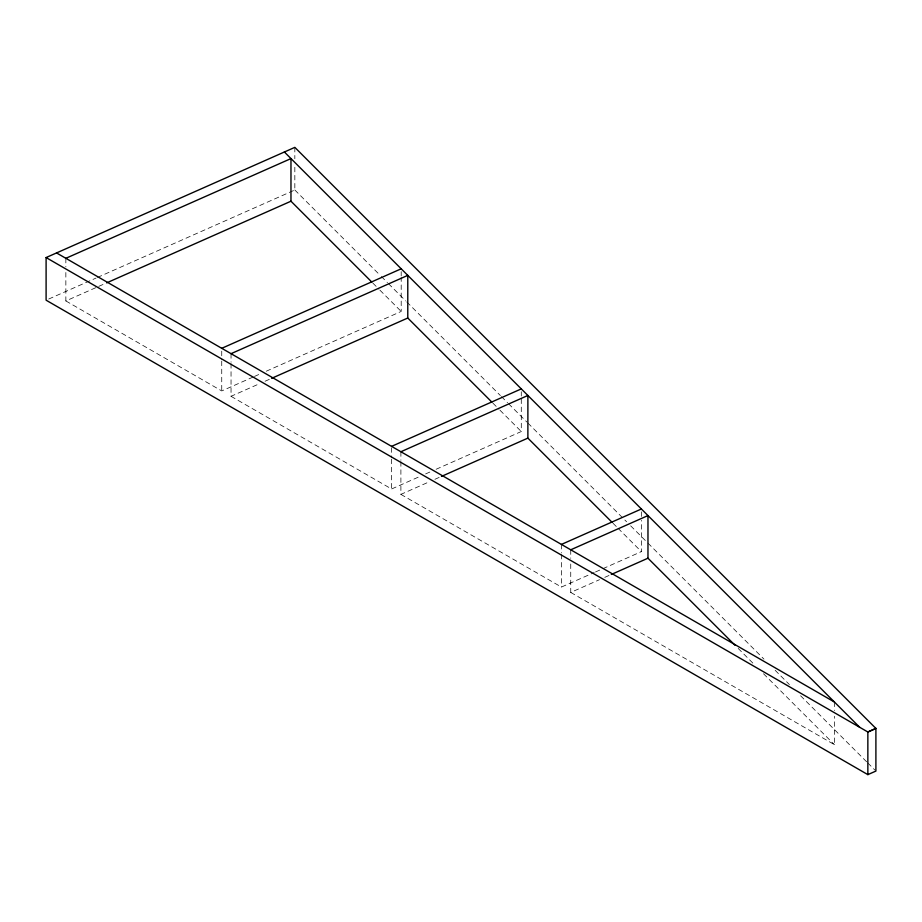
<?xml version="1.0" encoding="UTF-8"?>
<svg xmlns="http://www.w3.org/2000/svg" width="922" height="922" viewBox="0 0 922 922"><rect width="100%" height="100%" fill="white"/><g stroke="black" fill="none" stroke-linecap="round" stroke-linejoin="round"><path stroke-width="0.69" stroke-dasharray="4.61 3.46" d="M48.728 299.028L96.107 278.041M97.421 277.453L294.833 190.001L294.833 164.427M65.854 272.52L65.854 300.941L97.455 286.949M98.769 286.362L105.35 283.446M65.854 300.941L221.741 390.94L253.17 377.017M254.484 376.43L261.03 373.525M266.274 371.209L401.197 311.44L401.197 277.326M231.042 363.625L231.042 396.31L259.843 383.552M265.087 381.235L270.319 378.919M231.042 396.31L391.585 488.994L420.409 476.225M425.641 473.908L430.885 471.591M436.129 469.263L521.287 431.531L521.287 397.428M400.897 461.692L400.897 494.376L429.698 481.618M434.93 479.29L440.163 476.974M400.897 494.376L561.429 587.06L594.194 572.539M595.508 571.963L641.389 551.633L641.389 520.365M570.741 564.01L570.741 592.431L599.542 579.673M604.774 577.356L610.007 575.04M570.741 592.431L834.445 744.688L834.445 716.256M294.833 190.001L380.313 275.482M381.328 276.508L387.436 282.605M388.45 283.63L405.749 300.929M406.775 301.943L500.392 395.561M501.407 396.587L507.515 402.683M508.541 403.709L526.854 422.022M527.868 423.037L626.58 521.748M630.648 525.817L646.933 542.101M647.947 543.116L763.958 659.126M775.16 670.317L789.405 684.573M800.596 695.764L866.738 761.906M867.763 762.92L874.886 770.043M372.88 283.123L378.942 289.197M379.956 290.2L401.197 311.44M492.913 403.156L498.998 409.241M500.012 410.255L521.287 431.531M613.015 523.258L617.072 527.303M618.086 528.318L641.389 551.633M738.165 648.408L753.366 663.61M763.508 673.74L834.445 744.688M834.445 702.045L834.445 710.574M641.389 511.837L641.389 518.948M570.741 549.8L570.741 558.329M561.429 544.418L561.429 552.946M561.429 554.376L561.429 587.06M521.287 391.746L521.287 396.011M401.197 271.644L401.197 275.909M400.897 451.734L400.897 460.262M391.585 447.781L391.585 457.738M391.585 459.156L391.585 488.994M294.833 147.37L294.833 158.734M231.042 353.679L231.042 362.208M221.741 351.144L221.741 359.672M221.741 361.09L221.741 390.94M65.854 258.31L65.854 266.838"/><path stroke-width="1.38" d="M46.1 257.561L294.833 147.37L875.9 728.426L875.9 771.069L867.856 774.63L46.1 300.192L46.1 257.561L867.856 731.999L875.9 728.426L867.856 731.999L867.856 774.63M65.854 258.31L290.972 158.584L290.972 201.215L371.866 282.109M106.664 282.87L290.972 201.215M221.741 348.309L401.197 268.798M231.042 353.679L407.778 275.39L407.778 318.021L491.899 402.142M271.633 378.331L407.778 318.021M391.585 446.363L521.287 388.9M400.897 451.734L527.88 395.48L527.88 438.123L612.001 522.244M441.477 476.397L527.88 438.123M561.429 544.418L641.389 509.002M570.741 549.8L647.97 515.582L647.97 558.213L735.134 645.365M611.321 574.452L647.97 558.213M56.542 252.928L834.445 702.045M284.391 151.992L859.661 727.262"/></g></svg>
